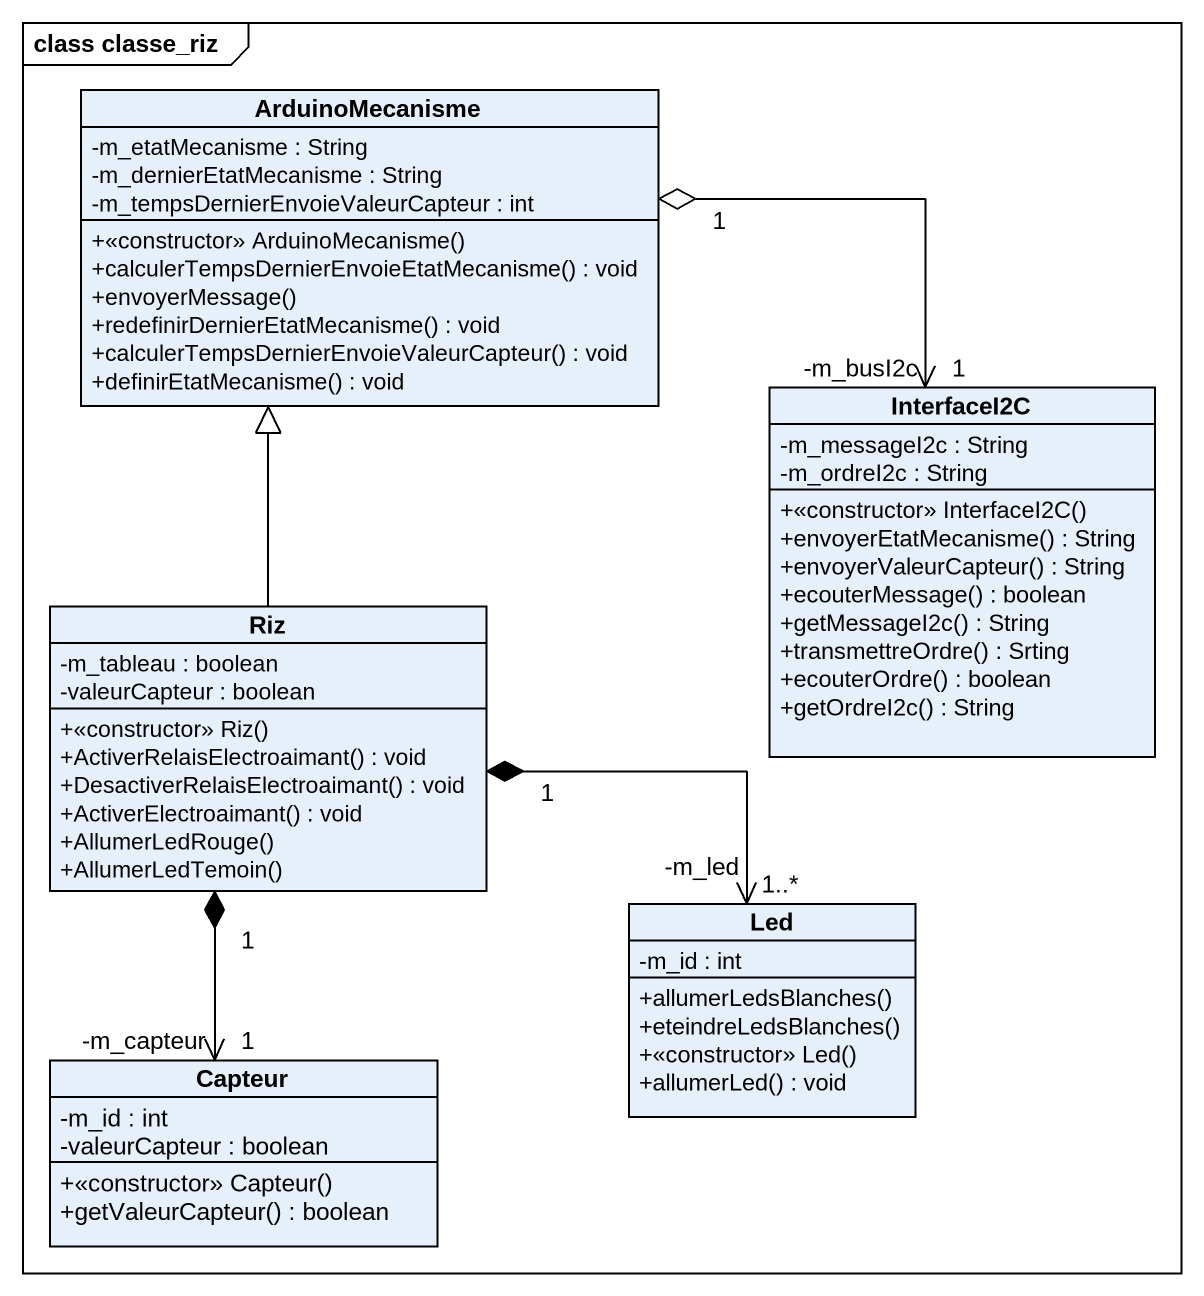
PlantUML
@startuml
mainframe class classe_riz
hide circle
hide empty members
skinparam classAttributeIconSize 0
class ArduinoMecanisme {
  -m_etatMecanisme : String
  -m_dernierEtatMecanisme : String
  -m_tempsDernierEnvoieValeurCapteur : int
  +<<constructor>> ArduinoMecanisme()
  +calculerTempsDernierEnvoieEtatMecanisme() : void
  +envoyerMessage()
  +redefinirDernierEtatMecanisme() : void
  +calculerTempsDernierEnvoieValeurCapteur() : void
  +definirEtatMecanisme() : void
}
class InterfaceI2C {
  -m_messageI2c : String
  -m_ordreI2c : String
  +<<constructor>> InterfaceI2C()
  +envoyerEtatMecanisme() : String
  +envoyerValeurCapteur() : String
  +ecouterMessage() : boolean
  +getMessageI2c() : String
  +transmettreOrdre() : Srting
  +ecouterOrdre() : boolean
  +getOrdreI2c() : String
}
class Riz {
  -m_tableau : boolean
  -valeurCapteur : boolean
  +<<constructor>> Riz()
  +ActiverRelaisElectroaimant() : void
  +DesactiverRelaisElectroaimant() : void
  +ActiverElectroaimant() : void
  +AllumerLedRouge()
  +AllumerLedTemoin()
}
class Led {
  -m_id : int
  +allumerLedsBlanches()
  +eteindreLedsBlanches()
  +<<constructor>> Led()
  +allumerLed() : void
}
class Capteur {
  -m_id : int
  -valeurCapteur : boolean
  +<<constructor>> Capteur()
  +getValeurCapteur() : boolean
}
ArduinoMecanisme "1" o-right-> "-m_busI2c\n1" InterfaceI2C
Riz -up-|> ArduinoMecanisme
Riz "1" *-right-> "1..*\n-m_led" Led
Riz "1" *--> "-m_capteur\n1" Capteur
@enduml
